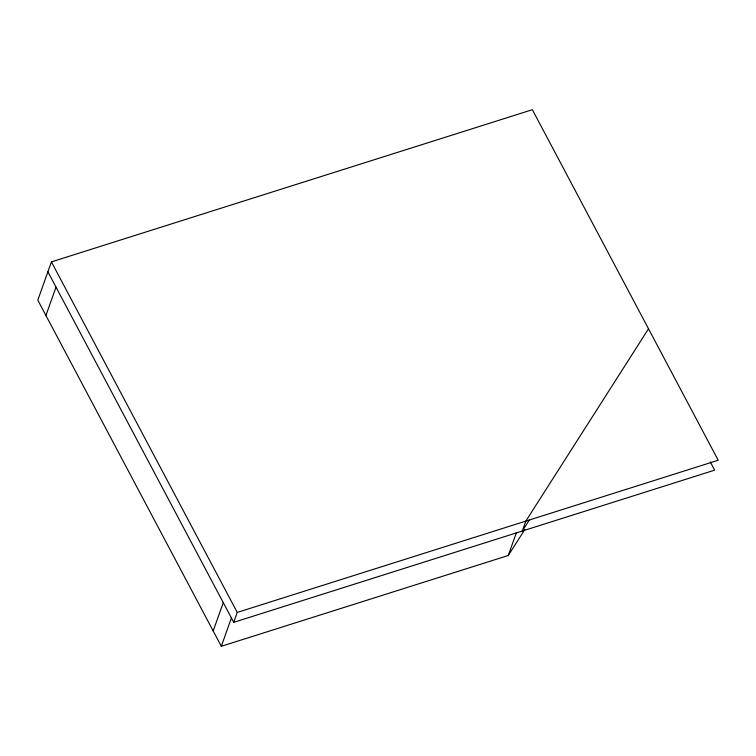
<?xml version="1.0" encoding="UTF-8"?>
<svg xmlns="http://www.w3.org/2000/svg" width="756" height="756" viewBox="0 0 756 756"><rect width="100%" height="100%" fill="white"/><g stroke="black" fill="none" stroke-linecap="round" stroke-linejoin="round"><path stroke-width="1.13" d="M710.243 461.812L714.666 470.156L233.727 622.339L237.252 612.426L718.2 460.243L532.366 109.705L51.417 261.888L37.8 300.141L221.31 646.295L508.278 555.49L524.787 529.616M45.927 315.479L56.02 287.138M213.183 630.958L223.275 602.626M221.31 646.295L231.402 617.954M508.278 555.49L516.424 532.602M648.516 328.794L525.826 521.111L522.292 531.033L529.247 520.128M51.417 261.888L237.252 612.426M47.893 271.801L233.727 622.339"/></g></svg>
